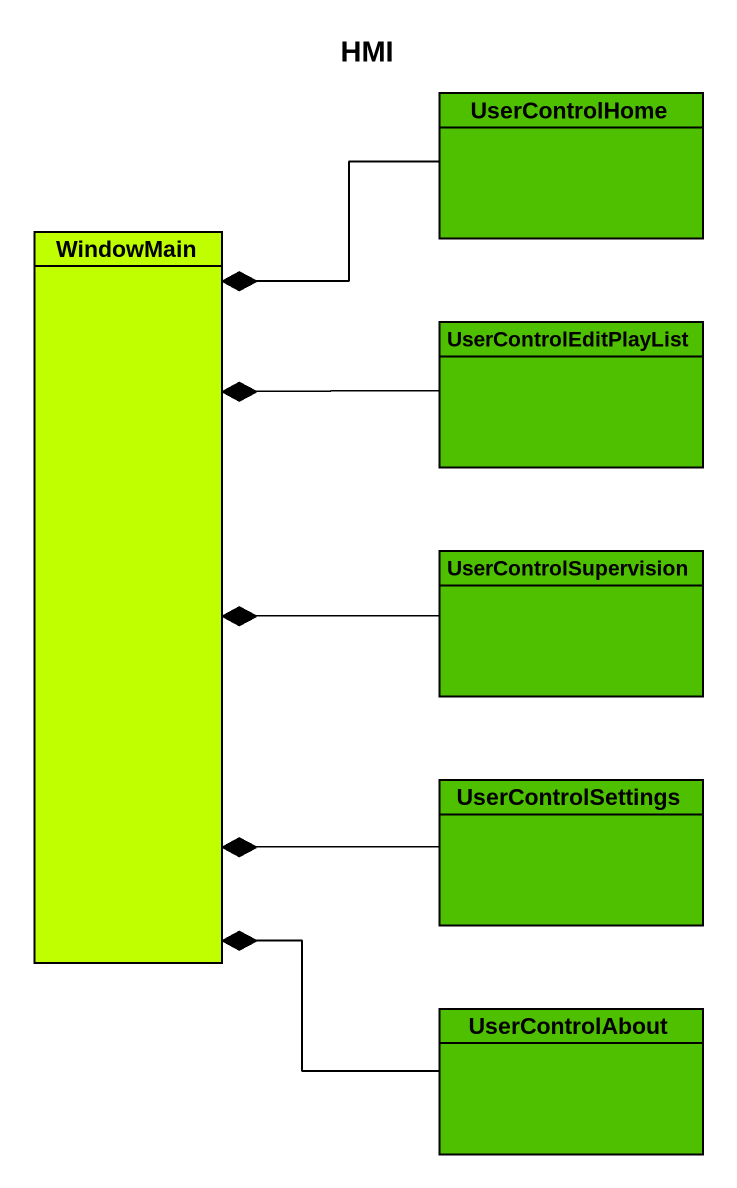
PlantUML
@startuml
title HMI
hide circle
hide empty members
class UserControlHome #4EC000
class WindowMain #C0FF00
class UserControlEditPlayList #4EC000
class UserControlSupervision #4EC000
class UserControlSettings #4EC000
class UserControlAbout #4EC000
UserControlHome --* WindowMain
UserControlEditPlayList -left-* WindowMain
UserControlSupervision -left-* WindowMain
UserControlSettings -left-* WindowMain
UserControlAbout -up-* WindowMain
@enduml
